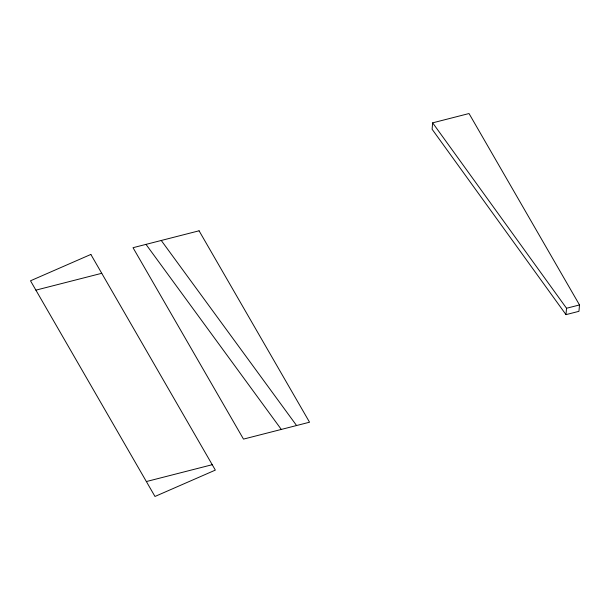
<?xml version="1.0" encoding="UTF-8"?>
<svg xmlns="http://www.w3.org/2000/svg" width="610" height="610" viewBox="0 0 610 610"><rect width="100%" height="100%" fill="white"/><g stroke="black" fill="none" stroke-linecap="round" stroke-linejoin="round"><path stroke-width="0.91" d="M432.65 122.846L432.101 129.228L565.981 314.638L578.951 311.321L579.5 304.947L469.029 113.536L432.65 122.846L566.53 308.263L565.981 314.638M35.898 290.146L101.74 273.303M566.53 308.263L579.5 304.947M146.369 481.549L212.219 464.706M161.261 240.477L296.574 425.528M145.996 244.381L281.309 429.432M90.859 254.439L30.5 280.791L154.978 496.464L215.338 470.104L90.859 254.439M199.073 230.801L133.026 247.698L243.497 439.108L309.544 422.212L199.073 230.801"/></g></svg>
